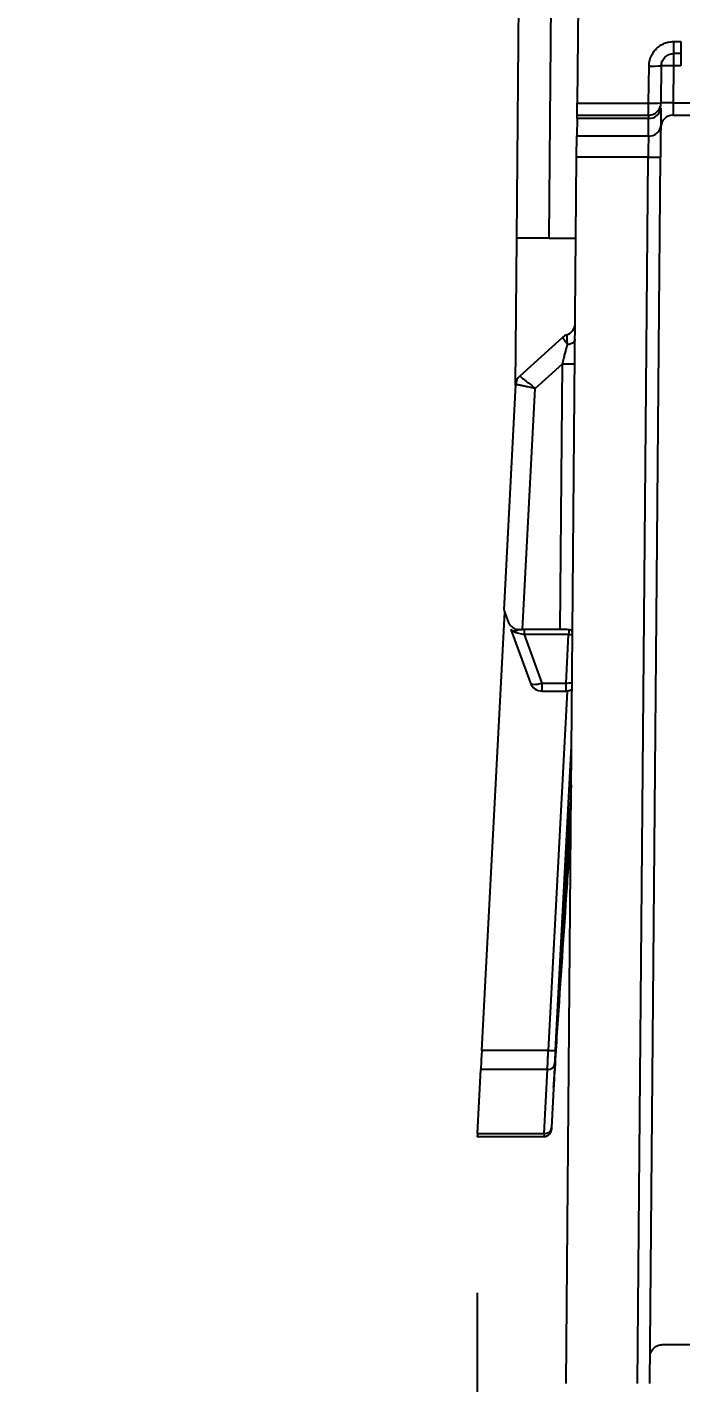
# Model space of a CAD drawing. Header units: inches. Extents: x 897.4 to 914.4, y -8.5 to 2.5.
# Drawn here: x 907.832 to 908.354, y -3.911 to -2.827 of the extents above; entities that cross this region are included whole.
import ezdxf

# ---------------------------------------------------------------- set-up
doc = ezdxf.new("R2010")
doc.units = ezdxf.units.IN
doc.header["$LTSCALE"] = 4
doc.header["$MEASUREMENT"] = 0
doc.layers.get('0').update_dxf_attribs({"linetype": 'CONTINUOUS'})
doc.layers.get('DEFPOINTS').update_dxf_attribs({"linetype": 'CONTINUOUS'})
doc.layers.add('DIMENSIONS', color=140, linetype='CONTINUOUS')
doc.styles.get("Standard").update_dxf_attribs({"font": 'romans.shx'})
doc.dimstyles.get("Standard").update_dxf_attribs({"dimtxt": 0.15, "dimasz": 0.18, "dimexe": 0.0625, "dimexo": 0.125, "dimgap": 0.0625, "dimtad": 0, "dimtih": 1, "dimtoh": 1, "dimzin": 0, "dimdsep": 46, "dimtxsty": 'Standard', "dimcen": 0.09, "dimadec": 0, "dimazin": 0, "dimtfac": 1, "dimtofl": 0, "dimtmove": 0, "dimatfit": 3, "dimfxl": 1, "dimtolj": 1, "dimtzin": 0, "dimarcsym": 0})

# ---------------------------------------------------------------- blocks, each defined once
blk = doc.blocks.new('*D17')
at = {"layer": 'DEFPOINTS', "color": 0}
for p in [(908.1915, -3.7142), (909.0254, -3.7142), (909.0254, -4.6485)]:
    blk.add_point(p, dxfattribs=at)
at = {"layer": 'DIMENSIONS', "color": 0, "lineweight": -2}
for p, q in [((908.1915, -3.8392), (908.1915, -4.711)), ((909.0254, -3.8392), (909.0254, -4.711)), ((908.0115, -4.6485), (907.8315, -4.6485)), ((909.2054, -4.6485), (909.3854, -4.6485))]:
    blk.add_line(p, q, dxfattribs=at)
at = {"layer": 'DIMENSIONS', "color": 0}
for points in [[(908.0115, -4.6185), (908.0115, -4.6785), (908.1915, -4.6485)], [(909.2054, -4.6185), (909.2054, -4.6785), (909.0254, -4.6485)]]:
    blk.add_solid(points, dxfattribs=at)
at = {"layer": 'DIMENSIONS', "color": 0, "char_height": 0.15, "attachment_point": 5}
for s, insert in [('\\A1;0.83', (908.6085, -4.511)), ('\\A1;[21.2]', (908.6085, -4.8253))]:
    blk.add_mtext(s, dxfattribs=dict(at, insert=insert))

msp = doc.modelspace()

# ---------------------------------------------------------------- linework, layer by layer
for p, q in [((908.2232, -2.9957), (908.2249, -2.8076)), ((908.2491, -2.9957), (908.2507, -2.8076)), ((908.2721, -2.8084), (908.2714, -2.8876)), ((908.3485, -2.8384), (908.3544, -2.8384)), ((908.3485, -2.8384), (908.3485, -2.848)), ((908.3544, -2.8384), (908.3544, -2.848)), ((908.3544, -2.848), (908.3485, -2.848)), ((908.3485, -2.848), (908.3485, -2.8578)), ((908.3544, -2.848), (908.3544, -2.8578)), ((908.3286, -2.8876), (908.3289, -2.8579)), ((908.3387, -2.8578), (908.3384, -2.8875)), ((908.3485, -2.8578), (908.3483, -2.8875)), ((908.3544, -2.8578), (908.3485, -2.8578)), ((908.2714, -2.8876), (908.3286, -2.8876)), ((908.3286, -2.8972), (908.3286, -2.8876)), ((908.3384, -2.8914), (908.3383, -2.9054)), ((908.3483, -2.8875), (908.457, -2.8875)), ((908.2713, -2.8999), (908.2712, -2.9139)), ((908.2713, -2.8972), (908.3286, -2.8972)), ((908.3286, -2.8999), (908.2713, -2.8999)), ((908.3284, -2.9139), (908.3286, -2.8999)), ((908.3481, -2.8972), (908.457, -2.8972)), ((908.271, -2.9308), (908.2712, -2.9139)), ((908.2712, -2.9139), (908.3284, -2.9139)), ((908.2625, -3.9117), (908.271, -2.9308)), ((908.3282, -2.9308), (908.271, -2.9308)), ((908.3197, -3.9117), (908.3282, -2.9308)), ((908.3295, -3.9117), (908.3381, -2.9308)), ((908.2222, -3.1135), (908.2232, -2.9957)), ((908.2491, -2.9957), (908.2232, -2.9957)), ((908.2491, -2.9957), (908.2705, -2.9957)), ((908.2598, -3.075), (908.2255, -3.1059)), ((908.2378, -3.1158), (908.2598, -3.0961)), ((908.2579, -3.3087), (908.2598, -3.0961)), ((908.2222, -3.1127), (908.2128, -3.2929)), ((908.2277, -3.3087), (908.2378, -3.1158)), ((908.1951, -3.6452), (908.2135, -3.2948)), ((908.2185, -3.3087), (908.2341, -3.3514)), ((908.2579, -3.3087), (908.2277, -3.3087)), ((908.2292, -3.3125), (908.2292, -3.3087)), ((908.2646, -3.3125), (908.2292, -3.3125)), ((908.2433, -3.3514), (908.2292, -3.3125)), ((908.2625, -3.3514), (908.2646, -3.3125)), ((908.2433, -3.3514), (908.2625, -3.3514)), ((908.2433, -3.3579), (908.2433, -3.3514)), ((908.2433, -3.3579), (908.2625, -3.3579)), ((908.2633, -3.3578), (908.2483, -3.6452)), ((908.2542, -3.6449), (908.2669, -3.4018)), ((908.2483, -3.6452), (908.1951, -3.6452)), ((908.1916, -3.7117), (908.1943, -3.6604)), ((908.2477, -3.6604), (908.1943, -3.6604)), ((908.245, -3.7117), (908.2477, -3.6604)), ((908.2536, -3.6555), (908.2509, -3.7068)), ((908.245, -3.7142), (908.1915, -3.7142)), ((908.1916, -3.7117), (908.245, -3.7117)), ((908.3395, -3.8805), (908.385, -3.8805))]:
    msp.add_line(p, q)
at = {"flags": 128}
for points in [[(908.2713, -2.8972), (908.2713, -2.8971), (908.2713, -2.8965), (908.2713, -2.8956), (908.2714, -2.8944), (908.2714, -2.893), (908.2714, -2.8913), (908.2714, -2.8895), (908.2714, -2.8876)], [(908.2713, -2.8999), (908.2713, -2.8984), (908.2713, -2.8975), (908.2713, -2.8972)], [(908.2632, -3.073), (908.2614, -3.0738), (908.2598, -3.075)], [(908.2637, -3.0806), (908.265, -3.0803), (908.2661, -3.0799), (908.2672, -3.0795), (908.2681, -3.079), (908.2688, -3.0784), (908.2693, -3.0778), (908.2697, -3.0771), (908.2698, -3.0765)], [(908.2646, -3.3125), (908.2662, -3.3126), (908.2677, -3.3125)], [(908.1951, -3.6452), (908.1949, -3.6489), (908.1947, -3.6524), (908.1946, -3.6556), (908.1944, -3.6583), (908.1943, -3.6604)], [(908.1916, -3.7117), (908.1916, -3.7131), (908.1915, -3.7139), (908.1915, -3.7142)], [(908.2461, -3.714), (908.2461, -3.7141), (908.245, -3.7142)]]:
    msp.add_lwpolyline(points, dxfattribs=at)
for centre, radius, start, end in [((908.3321, -2.7638), 0.0942, 268.0047, 273.995), ((908.3319, -2.7935), 0.0942, 268.0047, 273.995), ((908.3286, -2.8874), 0.00984, 270, 359.5), ((908.3292, -2.8906), 0.00924, 266.0779, 355.1372), ((908.3434, -3.1695), 0.2821, 89.0003, 90.9997), ((908.3291, -2.9047), 0.00924, 266.0779, 355.1372), ((908.3481, -2.9071), 0.00984, 90, 179.5), ((908.3331, -2.6487), 0.2821, 269.0003, 270.9997), ((908.2648, -2.7945), 0.3016, 269.0325, 270.9022), ((908.2321, -3.1132), 0.00984, 132.0009, 176.9989), ((908.2433, -3.348), 0.00984, 200, 270), ((908.2637, -3.331), 0.0204, 266.6968, 280.3799), ((908.2625, -3.3494), 0.00846, 270, 305.0063), ((908.2505, -3.6308), 0.0146, 261.3022, 284.6813), ((908.2481, -3.6549), 0.00553, 265.806, 353.1307), ((908.2454, -3.7062), 0.00553, 265.8071, 353.1299), ((908.245, -3.7083), 0.00591, 335.1426, 357)]:
    msp.add_arc(centre, radius, start, end)
for points, knots in [([(908.3289, -2.8579), (908.3289, -2.8571), (908.329, -2.8555), (908.3295, -2.8531), (908.3304, -2.8503), (908.332, -2.8472), (908.3346, -2.8441), (908.3377, -2.8415), (908.3412, -2.8397), (908.3448, -2.8386), (908.3473, -2.8385), (908.3485, -2.8384)], [0, 0, 0, 0, 0.0796463, 0.159327, 0.2402801, 0.3687091, 0.5001229, 0.6285361, 0.7599339, 0.8792451, 1, 1, 1, 1]), ([(908.3387, -2.8578), (908.3387, -2.8552), (908.3398, -2.8527), (908.3434, -2.8491), (908.346, -2.848), (908.3485, -2.848)], [0, 0, 0, 0, 0.5, 0.5, 1, 1, 1, 1]), ([(908.3485, -2.8578), (908.3484, -2.8578), (908.3481, -2.8578), (908.3475, -2.8578), (908.3464, -2.8578), (908.3442, -2.8577), (908.3417, -2.8577), (908.3393, -2.8577), (908.3389, -2.8578), (908.3387, -2.8578)], [0, 0, 0, 0, 0.028551, 0.057606, 0.117135, 0.241141, 0.500843, 0.6945, 1, 1, 1, 1]), ([(908.3483, -2.8875), (908.3483, -2.8881), (908.3482, -2.8894), (908.3482, -2.8911), (908.3482, -2.8927), (908.3482, -2.894), (908.3482, -2.8951), (908.3481, -2.8959), (908.3481, -2.8966), (908.3481, -2.897), (908.3481, -2.8972), (908.3481, -2.8972), (908.3481, -2.8972)], [0, 0, 0, 0, 0.12418, 0.242991, 0.356431, 0.464499, 0.567193, 0.664511, 0.756452, 0.843015, 0.924198, 1, 1, 1, 1]), ([(908.3383, -2.9054), (908.3383, -2.906), (908.3383, -2.9071), (908.3382, -2.909), (908.3382, -2.9111), (908.3382, -2.9135), (908.3382, -2.9174), (908.3381, -2.9231), (908.3381, -2.9282), (908.3381, -2.9308)], [0, 0, 0, 0, 0.10072, 0.200041, 0.299053, 0.398858, 0.500531, 0.74952, 1, 1, 1, 1]), ([(908.2632, -3.073), (908.2651, -3.0723), (908.2668, -3.071), (908.2692, -3.0678), (908.2699, -3.0658), (908.2699, -3.0637)], [0, 0, 0, 0, 0.5, 0.5, 1, 1, 1, 1]), ([(908.2637, -3.0806), (908.2633, -3.0801), (908.2626, -3.079), (908.2618, -3.0778), (908.261, -3.0767), (908.2605, -3.0759), (908.2601, -3.0754), (908.2599, -3.075), (908.2598, -3.075), (908.2598, -3.075)], [0, 0, 0, 0, 0.153952, 0.304145, 0.450613, 0.593392, 0.732521, 0.868042, 1, 1, 1, 1]), ([(908.2637, -3.0806), (908.2636, -3.08), (908.2635, -3.0786), (908.2634, -3.0767), (908.2634, -3.0748), (908.2633, -3.0733), (908.2632, -3.0731), (908.2632, -3.073)], [0, 0, 0, 0, 0.1370411, 0.3049455, 0.5039676, 0.7347028, 1, 1, 1, 1]), ([(908.2598, -3.0961), (908.2601, -3.0947), (908.2607, -3.0921), (908.2616, -3.0885), (908.2624, -3.0854), (908.2631, -3.0828), (908.2635, -3.0813), (908.2637, -3.0806)], [0, 0, 0, 0, 0.260866, 0.491259, 0.691208, 0.860761, 1, 1, 1, 1]), ([(908.2255, -3.1059), (908.2255, -3.1059), (908.2256, -3.1059), (908.226, -3.1063), (908.2268, -3.1069), (908.2278, -3.1077), (908.2295, -3.1091), (908.2328, -3.1117), (908.236, -3.1143), (908.2378, -3.1158)], [0, 0, 0, 0, 0.0952908, 0.1928414, 0.2927021, 0.3949196, 0.4995377, 0.7099264, 1, 1, 1, 1]), ([(908.2378, -3.1158), (908.237, -3.1156), (908.2353, -3.1153), (908.233, -3.1148), (908.2311, -3.1144), (908.2294, -3.1141), (908.228, -3.1138), (908.2262, -3.1134), (908.2242, -3.113), (908.2226, -3.1127), (908.2223, -3.1127), (908.2222, -3.1127)], [0, 0, 0, 0, 0.106177, 0.203379, 0.291604, 0.370853, 0.441124, 0.502421, 0.674731, 0.840519, 1, 1, 1, 1]), ([(908.2128, -3.2929), (908.2128, -3.2929), (908.2128, -3.293), (908.213, -3.2935), (908.2133, -3.2942), (908.2136, -3.2952), (908.2141, -3.2966), (908.2147, -3.2982), (908.2154, -3.3), (908.2159, -3.3014), (908.2162, -3.3022)], [0, 0, 0, 0, 0.090293, 0.185589, 0.289138, 0.403488, 0.530538, 0.671676, 0.827914, 1, 1, 1, 1]), ([(908.2162, -3.3022), (908.2164, -3.3028), (908.2169, -3.3039), (908.2181, -3.3055), (908.2198, -3.307), (908.2222, -3.3084), (908.2244, -3.3086), (908.2254, -3.3087)], [0, 0, 0, 0, 0.160675, 0.32584, 0.499916, 0.758489, 1, 1, 1, 1]), ([(908.2185, -3.3087), (908.2186, -3.3088), (908.2188, -3.309), (908.2193, -3.3093), (908.2195, -3.3094), (908.22, -3.3096), (908.2202, -3.3098), (908.2206, -3.3099)], [0, 0, 0, 0, 0.5, 0.5, 0.75, 0.75, 1, 1, 1, 1]), ([(908.2207, -3.3103), (908.2204, -3.3101), (908.2198, -3.3099), (908.2191, -3.3093), (908.2187, -3.3089), (908.2186, -3.3087), (908.2185, -3.3087)], [0, 0, 0, 0, 0.322815, 0.486585, 0.793086, 1, 1, 1, 1]), ([(908.2224, -3.3097), (908.2221, -3.3098), (908.2216, -3.3099), (908.2211, -3.3099), (908.2208, -3.3099), (908.2207, -3.3099), (908.2206, -3.3099), (908.2206, -3.3099), (908.2206, -3.3099)], [0, 0, 0, 0, 0.500088, 0.750279, 0.875219, 0.937643, 0.968844, 1, 1, 1, 1]), ([(908.2254, -3.3087), (908.2254, -3.3087), (908.2253, -3.3087), (908.2252, -3.3087), (908.225, -3.3087), (908.2247, -3.3088), (908.2241, -3.309), (908.2233, -3.3094), (908.2227, -3.3096), (908.2224, -3.3097)], [0, 0, 0, 0, 0.030876, 0.062087, 0.12455, 0.249615, 0.49957, 0.740302, 1, 1, 1, 1]), ([(908.2677, -3.313), (908.2677, -3.3115), (908.2676, -3.3103), (908.2662, -3.3088), (908.265, -3.3087), (908.2634, -3.3087)], [0, 0, 0, 0, 0.5, 0.5, 1, 1, 1, 1]), ([(908.2341, -3.3514), (908.2343, -3.3521), (908.2355, -3.3525), (908.2388, -3.3525), (908.2411, -3.3521), (908.2433, -3.3514)], [0, 0, 0, 0, 0.5, 0.5, 1, 1, 1, 1]), ([(908.2625, -3.3579), (908.2625, -3.3579), (908.2625, -3.3572), (908.2625, -3.3549), (908.2625, -3.3533), (908.2625, -3.3514)], [0, 0, 0, 0, 0.5, 0.5, 1, 1, 1, 1]), ([(908.2625, -3.3577), (908.2632, -3.3577), (908.2648, -3.3576), (908.2665, -3.357), (908.2672, -3.3563), (908.2673, -3.3562)], [0, 0, 0, 0, 0.440505, 0.910538, 1, 1, 1, 1]), ([(908.2667, -3.4327), (908.265, -3.4622), (908.2611, -3.5292), (908.2566, -3.6061), (908.2537, -3.6561), (908.2529, -3.6693), (908.2527, -3.6731), (908.2527, -3.6742), (908.2526, -3.6746)], [0, 0, 0, 0, 0.364912, 0.831811, 0.953213, 0.985915, 0.995276, 1, 1, 1, 1]), ([(908.2526, -3.6747), (908.2526, -3.6746), (908.2527, -3.6736), (908.253, -3.6697), (908.2538, -3.6566), (908.2572, -3.6063), (908.2615, -3.5424), (908.2652, -3.4879), (908.2663, -3.4712)], [0, 0, 0, 0, 0.002495, 0.017523, 0.056123, 0.19775, 0.754944, 1, 1, 1, 1]), ([(908.2477, -3.6604), (908.2477, -3.66), (908.2478, -3.6591), (908.2478, -3.6572), (908.2479, -3.655), (908.248, -3.6522), (908.2482, -3.6489), (908.2482, -3.6465), (908.2483, -3.6452)], [0, 0, 0, 0, 0.1325959, 0.2788267, 0.4386882, 0.6121751, 0.7992814, 1, 1, 1, 1]), ([(908.2509, -3.7068), (908.2509, -3.7072), (908.2509, -3.7079), (908.2509, -3.7085), (908.2509, -3.7085), (908.2508, -3.7086)], [0, 0, 0, 0, 0.334998, 0.665077, 1, 1, 1, 1]), ([(908.245, -3.7141), (908.2455, -3.7141), (908.2466, -3.714), (908.2481, -3.7133), (908.2495, -3.7122), (908.2501, -3.7112), (908.2503, -3.7107)], [0, 0, 0, 0, 0.2356694, 0.4873076, 0.7457218, 1, 1, 1, 1]), ([(908.3297, -3.8903), (908.3297, -3.8896), (908.3298, -3.8883), (908.3304, -3.8865), (908.3313, -3.8848), (908.3326, -3.8833), (908.3341, -3.882), (908.3358, -3.8812), (908.3377, -3.8806), (908.3389, -3.8805), (908.3395, -3.8805)], [0, 0, 0, 0, 0.126975, 0.249362, 0.372154, 0.500299, 0.628658, 0.760008, 0.879281, 1, 1, 1, 1])]:
    msp.add_open_spline(points, degree=3, knots=knots)
for points in [[(908.3286, -2.8972), (908.3286, -2.8972), (908.3286, -2.8982), (908.3286, -2.8999)], [(908.3284, -2.9139), (908.3284, -2.9173), (908.3283, -2.9239), (908.3282, -2.9308)], [(908.2206, -3.3099), (908.2207, -3.31), (908.2207, -3.3102), (908.2207, -3.3103)], [(908.2207, -3.3103), (908.2228, -3.3111), (908.2259, -3.312), (908.2292, -3.3125)], [(908.2254, -3.3087), (908.2262, -3.3087), (908.227, -3.3087), (908.2277, -3.3087)], [(908.2634, -3.3087), (908.2618, -3.3087), (908.2599, -3.3087), (908.2579, -3.3087)], [(908.265, -3.3087), (908.265, -3.3087), (908.2648, -3.3102), (908.2646, -3.3125)], [(908.2536, -3.6555), (908.2537, -3.6534), (908.254, -3.6494), (908.2542, -3.6449)], [(908.245, -3.7117), (908.245, -3.7133), (908.245, -3.7142), (908.245, -3.7142)]]:
    msp.add_open_spline(points, degree=3)

# ---------------------------------------------------------------- dimensions: what is measured, and where the dimension line sits
at = {"layer": 'DIMENSIONS'}
dim = msp.add_linear_dim(base=(909.0254, -4.6485), p1=(908.1915, -3.7142), p2=(909.0254, -3.7142), dimstyle='Standard', override={"dimpost": '\\X'}, dxfattribs=at)
dim.commit()
dim.dimension.update_dxf_attribs({"geometry": '*D17', "text_midpoint": (908.6085, -4.6485)})

doc.saveas('drawing.dxf')
